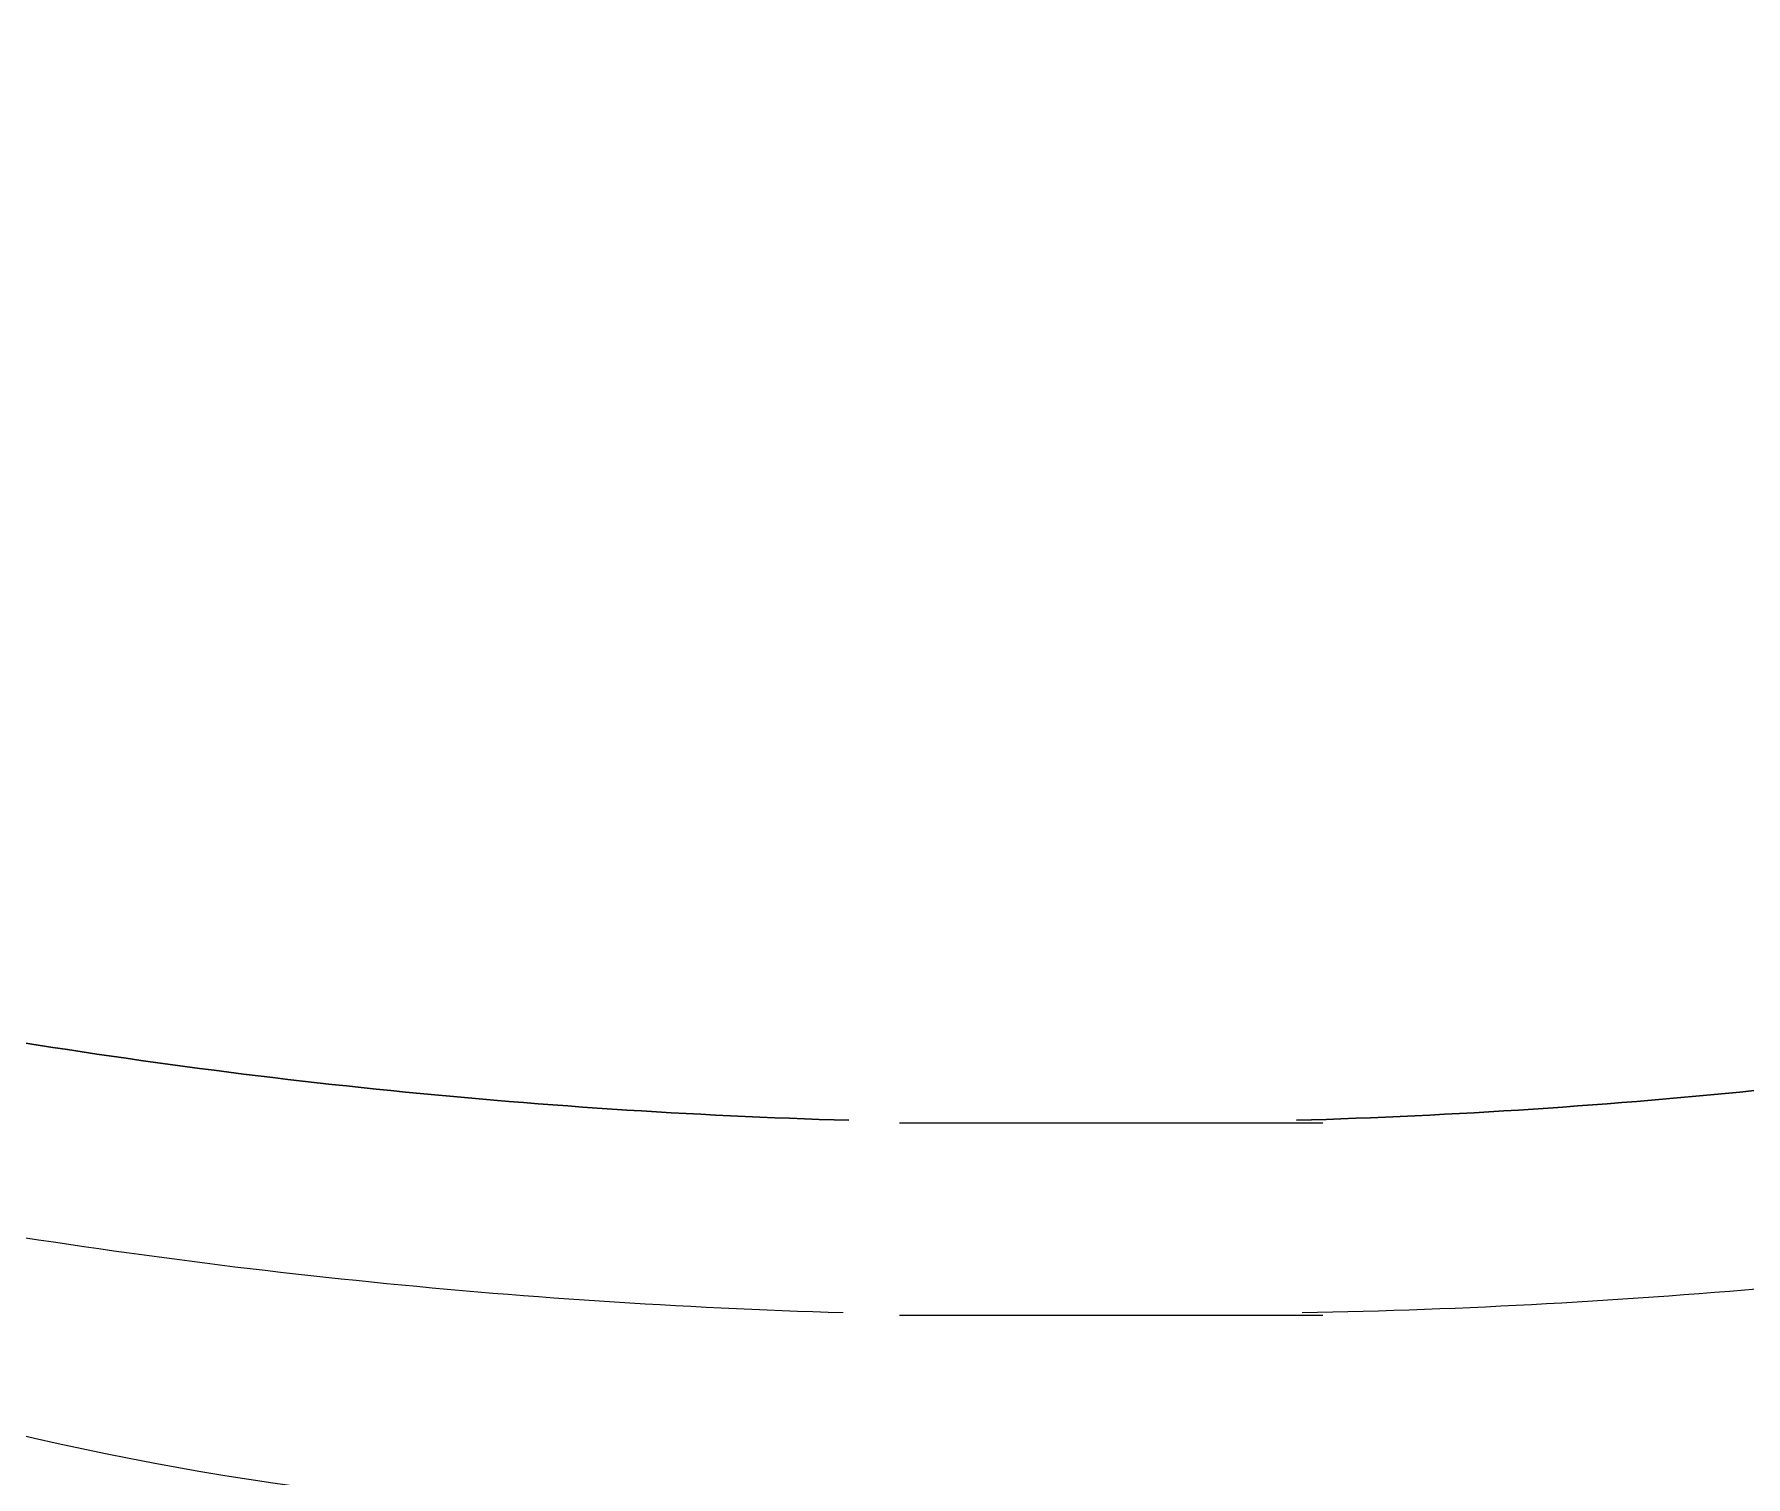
# Model space of a CAD drawing. Header units: metres. Extents: x 29 to 86.9, y -23.2 to 39.7.
# Drawn here: x 80.4836 to 80.5924, y -16.9432 to -16.8514 of the extents above; entities that cross this region are included whole.
import ezdxf

# ---------------------------------------------------------------- set-up
doc = ezdxf.new("R2010")
doc.units = ezdxf.units.M
doc.header["$LTSCALE"] = 100
doc.layers.get('0').update_dxf_attribs({"color": 254})
doc.layers.add('Arqui', color=8, linetype='Continuous', lineweight=0)

# ---------------------------------------------------------------- blocks, each defined once
blk = doc.blocks.new('A$C9582355f')
at = {"layer": 'Arqui'}
for points in [[(51.58155809220563, 6.231233301121847, 0.03702395519664576), (51.64346889641359, 6.236932160521974, 0.06904277544348551), (51.73494597746952, 6.271294185602073, 0.2305320559262161), (51.76737544051747, 6.312533947106203)], [(51.43902143196561, 6.25006129075382, 0.1333274390357616), (51.53150913276562, 6.218829511394233), (51.56819313276554, 6.216383911394132), (51.60487713276558, 6.218829511394233, 0.1333274390359787), (51.69736483356559, 6.25006129075382)]]:
    blk.add_lwpolyline(points, format="xyb", dxfattribs=at)
for points in [[(51.49283421871752, 6.249646150154149, 0.03702424981653563), (51.55273657392553, 6.243456165362204, -0.03702424981653563)], [(51.58120409160557, 6.243456165362204, 0.03702424981632572), (51.64110644681358, 6.249646150154149, -0.03702424981632572)]]:
    blk.add_lwpolyline(points, format="xyb", close=True, dxfattribs=at)
for points in [[(51.55596513276561, 6.243285511393879), (51.56819313276554, 6.243285511393879), (51.58286673276558, 6.243285511393879)], [(51.55596513276561, 6.231057511393828), (51.56819313276554, 6.231057511393828), (51.58286673276558, 6.231057511393828)]]:
    blk.add_lwpolyline(points, dxfattribs=at)
blk.add_arc((51.56452498207085, 6.650480476151188), 0.4194229748834808, 259.8596483171588, 268.3410398724073, dxfattribs=at)

msp = doc.modelspace()

# ---------------------------------------------------------------- block references
msp.add_blockref('A$C9582355f', (28.98266172889876, -23.16396569870889))

doc.saveas('drawing.dxf')
